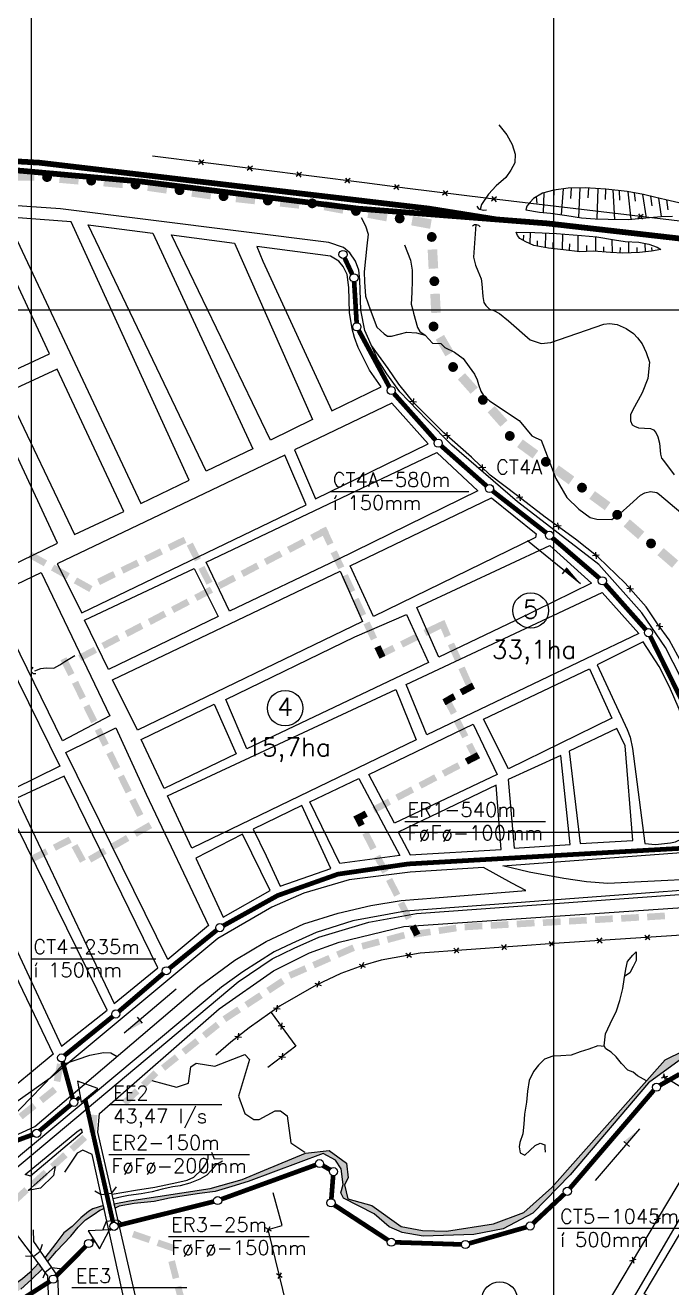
# Model space of a CAD drawing. Extents: x 538220 to 547168, y 7509776 to 7514528.
# Drawn here: x 544994 to 545613, y 7512564 to 7513773 of the extents above; entities that cross this region are included whole.
import ezdxf
from ezdxf.enums import TextEntityAlignment as Align

# ---------------------------------------------------------------- set-up
doc = ezdxf.new("R2010")
doc.units = 0
doc.header["$LTSCALE"] = 50
doc.header["$MEASUREMENT"] = 0
doc.linetypes.add('HIDDEN', pattern=[0.375, 0.25, -0.125])
doc.linetypes.add('HIDDENX2', pattern=[0.75, 0.5, -0.25])
for name, color, linetype in [('ESTACAO', 5, 'CONTINUOUS'), ('HATCH', 4, 'CONTINUOUS'), ('L-FERREA', 6, 'CONTINUOUS'), ('LIMITE', 7, 'CONTINUOUS'), ('LIMITE-BACIA', 3, 'CONTINUOUS'), ('LIMITE-PROJETO', 1, 'CONTINUOUS'), ('MALHA', 9, 'CONTINUOUS'), ('RIO', 4, 'CONTINUOUS'), ('RODOVIA', 1, 'CONTINUOUS'), ('RUA', 7, 'CONTINUOUS'), ('TERRENO', 7, 'CONTINUOUS'), ('TEXTO', 5, 'CONTINUOUS'), ('TEXTO2', 5, 'CONTINUOUS')]:
    doc.layers.add(name, color=color, linetype=linetype)
doc.styles.get("Standard").update_dxf_attribs({"font": 'ROMANSBR.SHX'})

# ---------------------------------------------------------------- blocks, each defined once
blk = doc.blocks.new('R2')
at = {"layer": 'LIMITE-PROJETO', "const_width": 4.67}
blk.add_lwpolyline([(-18.8, 0.2, 1), (-23.5, 0.2, 1)], format="xyb", close=True, dxfattribs=at)
at = {"layer": 'LIMITE-PROJETO'}
blk.add_solid([(9.2, 4.6), (9.2, -4.6), (-9.1, 4.7), (-9.2, -4.4)], dxfattribs=at)
blk = doc.blocks.new('G2')
at = {"layer": 'LIMITE-BACIA'}
blk.add_solid([(-8.5, -3.3), (-8.5, 3.1), (8.5, -3.2), (8.5, 3.2)], dxfattribs=at)
blk = doc.blocks.new('X')
at = {"layer": 'LIMITE'}
for p, q in [((-0.0178, -0.0178), (0.0178, 0.0178)), ((0.0178, -0.0178), (-0.0178, 0.0178))]:
    blk.add_line(p, q, dxfattribs=at)

msp = doc.modelspace()

# ---------------------------------------------------------------- hatches: boundary and pattern name
at = {"layer": 'HATCH'}
h = msp.add_hatch(color=256, dxfattribs=at)
h.paths.add_polyline_path([(545039.3, 7512622.6), (545031.2, 7512616.3), (545023.5, 7512606.2), (545013.1, 7512592.3), (545015.7, 7512588.7), (545024.3, 7512598.9), (545038, 7512613.3), (545044.9, 7512621.7), (545052.1, 7512628.9), (545060.3, 7512634.3), (545065.8, 7512638.1), (545069.8, 7512639.6), (545069.1, 7512642.7), (545059, 7512639.4), (545054.8, 7512636.9), (545047.5, 7512630.6)])
h.paths.add_polyline_path([(545223.3, 7512676.5), (545201.9, 7512667.3), (545171.3, 7512658.7), (545094.2, 7512647), (545079.5, 7512644.1), (545080.5, 7512639.9), (545084.2, 7512641.8), (545098.6, 7512644.5), (545117.8, 7512646.4), (545132.3, 7512649.6), (545142.4, 7512651.2), (545161.2, 7512654.2), (545176.2, 7512656), (545192.1, 7512660.8), (545207.7, 7512665.7), (545279.3, 7512692.2), (545291.1, 7512686.1), (545296.6, 7512677.8), (545298.7, 7512662.6), (545296.4, 7512654.7), (545298.9, 7512649.6), (545328.3, 7512634.5), (545342.7, 7512622.2), (545355, 7512616.6), (545375.2, 7512613.1), (545423.7, 7512614.7), (545451.8, 7512620.3), (545480, 7512635.3), (545515.8, 7512672), (545590.7, 7512760.1), (545620.1, 7512781.4), (545636.6, 7512775.9), (545673.3, 7512750.1), (545683.2, 7512736.2), (545698.1, 7512728.7), (545745.2, 7512716.8), (545777.5, 7512707.2), (545793.2, 7512702.9), (545810.6, 7512700.3), (545824.6, 7512700.3), (545843.8, 7512702.9), (545861.2, 7512706.4), (545873.4, 7512706.4), (545887.4, 7512703.8), (545896.1, 7512700.3), (545907.4, 7512697.7), (545917, 7512698.5), (545924.9, 7512704.6), (545933.6, 7512711.6), (545940.6, 7512715.1), (545947.6, 7512716), (545955.4, 7512713.3), (545964.1, 7512706.4), (545972, 7512700.3), (545984.2, 7512690.7), (545992, 7512684.6), (545992.9, 7512684.6), (545999, 7512686.3), (546002.3, 7512694.9), (546007.6, 7512700.7), (546014.7, 7512703.8), (546026, 7512702), (546033, 7512693.3), (546038.2, 7512677.6), (546037.4, 7512648), (546033.9, 7512614.9), (546034.8, 7512590.5), (546035.6, 7512570.4), (546041.7, 7512550.4), (546050.5, 7512535.6), (546066.2, 7512519.9), (546085.6, 7512500), (546095.8, 7512500), (546067, 7512529.5), (546056, 7512541.4), (546047.5, 7512556), (546043.2, 7512580.5), (546042.2, 7512599.3), (546042.9, 7512626.7), (546044.7, 7512651.6), (546045.7, 7512675.6), (546042.7, 7512690.2), (546036.3, 7512703.6), (546026.9, 7512711.6), (546015.6, 7512713.3), (546007.2, 7512712.4), (546000.8, 7512707.5), (545997.3, 7512699.6), (545992.7, 7512696.2), (545985.6, 7512698.9), (545980.9, 7512703), (545972.8, 7512709.9), (545965, 7512716), (545956.3, 7512722.9), (545948.4, 7512725.5), (545941.5, 7512724.7), (545934.5, 7512721.2), (545925.8, 7512714.2), (545917.9, 7512708.1), (545908.3, 7512707.2), (545897, 7512709.9), (545888.3, 7512713.3), (545874.3, 7512716), (545862.1, 7512716), (545844.6, 7512712.5), (545825.5, 7512709.9), (545811.5, 7512709.9), (545794.1, 7512712.5), (545778.4, 7512716.8), (545746.1, 7512726.4), (545706.9, 7512740.4), (545697.7, 7512743.6), (545684.5, 7512752.9), (545661.2, 7512763.8), (545637.6, 7512789.1), (545624.2, 7512790.7), (545606.7, 7512782.1), (545498.2, 7512659.9), (545471.6, 7512636), (545442.6, 7512625), (545397.5, 7512617.9), (545374.6, 7512618.5), (545354.2, 7512622.4), (545326.1, 7512642.6), (545303.1, 7512648.9), (545299.9, 7512662.3), (545303.3, 7512669), (545301.8, 7512683), (545285.2, 7512695.1), (545262.4, 7512692.8)])
for points in [[(544691.5, 7512361.9), (544704.7, 7512374.4), (544727, 7512396), (544733.4, 7512400.8), (544740.6, 7512404.1), (544750, 7512406.6), (544758.1, 7512407.4), (544767, 7512406.1), (544771.7, 7512404.3), (544776.3, 7512401.3), (544781.4, 7512397.9), (544784.7, 7512393.2), (544790.6, 7512388), (544797.4, 7512383.7), (544805, 7512381.6), (544811.8, 7512381.1), (544820.8, 7512381), (544829.3, 7512382.2), (544834.4, 7512383.9), (544838.7, 7512388.5), (544843, 7512395.7), (544846, 7512402.5), (544849, 7512408), (544851.2, 7512412.6), (544852.1, 7512417.7), (544854.6, 7512421.9), (544858.1, 7512426.1), (544863.6, 7512429.1), (544870.9, 7512430.3), (544877.7, 7512430.2), (544885.3, 7512429.3), (544895.9, 7512428.8), (544904.4, 7512426.6), (544912, 7512425.3), (544919.7, 7512423.5), (544927.3, 7512421.8), (544930.7, 7512419.6), (544932.8, 7512416.2), (544934.9, 7512410.3), (544936.1, 7512404.7), (544938.6, 7512401.7), (544942.9, 7512400.4), (544948.8, 7512400.4), (544954.3, 7512400.8), (544958.2, 7512402.9), (544962.9, 7512406.2), (544967.2, 7512410.9), (544970.6, 7512415.1), (544975.7, 7512416.7), (544981.2, 7512419.2), (544986.8, 7512423), (544990.7, 7512427.2), (544992, 7512431.9), (544991.2, 7512440.8), (544989.6, 7512449.3), (544987.5, 7512454.9), (544988.5, 7512461.5), (544991.1, 7512478.9), (544968.7, 7512507.6), (544961.6, 7512522.5), (544962.2, 7512540.7), (544962.9, 7512544.3), (544966.5, 7512548.1), (544982.6, 7512557.3), (544990.2, 7512562.4), (545000, 7512571.1), (545000, 7512579.9), (544998.6, 7512578.3), (544991.6, 7512572.5), (544985.9, 7512568.3), (544978.1, 7512564.4), (544972.2, 7512561.2), (544966.6, 7512557.2), (544963.2, 7512554.1), (544959.8, 7512549.4), (544957.4, 7512544.5), (544955.8, 7512539.9), (544956.8, 7512516.6), (544960.6, 7512504.7), (544967.8, 7512493.8), (544979.3, 7512487.9), (544982.6, 7512478), (544981.4, 7512460.6), (544981.1, 7512458.7), (544981.9, 7512451.5), (544984.4, 7512447.2), (544986.1, 7512439.6), (544986, 7512433.6), (544985.1, 7512429.8), (544981.3, 7512427.3), (544974.9, 7512425.2), (544969.4, 7512421.5), (544963.8, 7512416.8), (544954.8, 7512411.4), (544949.7, 7512408), (544944.2, 7512407.6), (544940.8, 7512409.4), (544940, 7512411.1), (544940, 7512415.3), (544940, 7512418.7), (544938.8, 7512422.1), (544934.5, 7512424.3), (544929.9, 7512424.7), (544920.5, 7512426.1), (544913.3, 7512429.5), (544903.6, 7512431.3), (544893.4, 7512433.5), (544883.2, 7512435.3), (544873.9, 7512436.2), (544865.8, 7512435.9), (544858.1, 7512433.4), (544851.3, 7512427.9), (544846.6, 7512421.6), (544844, 7512413.9), (544842.6, 7512407.2), (544838.8, 7512401.2), (544830.6, 7512393.7), (544823.8, 7512387.8), (544818.3, 7512386.1), (544812.7, 7512387), (544806.4, 7512388.3), (544800, 7512389.7), (544794.9, 7512392.2), (544789.9, 7512396.1), (544784.4, 7512400.4), (544779.3, 7512404.3), (544773, 7512407.7), (544767, 7512410.3), (544759, 7512411.6), (544751.7, 7512411.7), (544742.8, 7512410.9), (544735.6, 7512409.7), (544725.2, 7512404.8), (544722.9, 7512402.7), (544715.3, 7512395.2), (544706.5, 7512389), (544697, 7512379.6), (544684.2, 7512366.1), (544670.2, 7512350.6), (544657.7, 7512338.6), (544654.6, 7512336.1), (544650.6, 7512333.5), (544647, 7512331.6), (544642.3, 7512329.9), (544636.2, 7512326.8), (544630.6, 7512323), (544626, 7512319.6), (544622, 7512316), (544620.3, 7512313.1), (544620.3, 7512309.4), (544620.5, 7512306), (544622.9, 7512302.6), (544625.8, 7512298.9), (544629, 7512296.7), (544633.6, 7512294.3), (544637.9, 7512292.5), (544641.8, 7512290.1), (544646.1, 7512287.4), (544651.2, 7512283.7), (544659, 7512279), (544665.5, 7512274.8), (544668.6, 7512270.9), (544671.8, 7512265.8), (544674.4, 7512262.1), (544675.6, 7512257), (544675.6, 7512252.9), (544674.6, 7512249.1), (544678.9, 7512244.1), (544679.9, 7512245.5), (544680.9, 7512248.7), (544681.9, 7512254.5), (544681.7, 7512259.1), (544680.5, 7512264.2), (544678.1, 7512268.9), (544674.7, 7512273), (544670.6, 7512277.7), (544665.3, 7512282.1), (544657.1, 7512286.5), (544649.3, 7512291.2), (544643.3, 7512295.2), (544638.4, 7512297.4), (544632.4, 7512299.6), (544627.8, 7512302.1), (544626.3, 7512303.8), (544625.4, 7512307.7), (544626.6, 7512313.3), (544629.4, 7512316.7), (544634.7, 7512321), (544639.9, 7512324.1), (544647.4, 7512327.9), (544657.9, 7512333.2), (544664.5, 7512336.8), (544671.9, 7512341.6), (544679.2, 7512349.6)], [(545010.9, 7512582), (545006.9, 7512587.4), (545000, 7512579.9), (545000, 7512571.1), (545000.5, 7512571.6)]]:
    msp.add_hatch(color=256, dxfattribs=at).paths.add_polyline_path(points)

# ---------------------------------------------------------------- linework, layer by layer
at = {"layer": 'ESTACAO'}
for p, q in [((545475, 7513279.3), (545525.7, 7513238.1)), ((545508.5, 7513247.5), (545513, 7513253.1)), ((545138.9, 7512849.7), (545089, 7512807.7)), ((545101.5, 7512822.8), (545106.2, 7512817.3)), ((545540, 7512666.5), (545582.5, 7512716.1)), ((545572.6, 7512699.1), (545567.1, 7512703.8))]:
    msp.add_line(p, q, dxfattribs=at)
for points, const_width in [([(545307.2, 7513534.3), (545300, 7513549.7)], 4.5), ([(545311.5, 7513487.8), (545309.1, 7513526.9)], 4.5), ([(545342.8, 7513426.3), (545313.5, 7513480.5)], 4.5), ([(545386.9, 7513375.4), (545347.2, 7513420)], 4.5), ([(545435.7, 7513331.6), (545392.4, 7513369.9)], 4.5), ([(545493, 7513286.6), (545441.7, 7513326.6)], 4.5), ([(545543.6, 7513243.3), (545499, 7513281.6)], 4.5), ([(545588.2, 7513193.9), (545549.2, 7513237.8)], 4.5), ([(545627.6, 7513116), (545592.5, 7513187.5)], 4.5), ([(545132.4, 7512869.7), (545177.6, 7512906.2)], 4.5), ([(545084, 7512828.4), (545126.4, 7512864.7)], 4.5), ([(545032.1, 7512786.3), (545078, 7512823.5)], 4.5), ([(545030.2, 7512780.1), (545039.7, 7512745.2)], 4.5), ([(545620.5, 7512768.3), (545601.8, 7512757.7)], 4.5), ([(545043.8, 7512743.9), (545046.5, 7512746.1)], 3.75), ([(545595.8, 7512752.8), (545515.6, 7512659.1)], 4.5), ([(545008.3, 7512714.2), (545037.8, 7512739)], 4.5), ([(544978.1, 7512701.8), (545001.6, 7512710.4)], 4.5), ([(545272.3, 7512681.4), (545182.1, 7512648.6)], 4.5), ([(545285.9, 7512676.9), (545279.3, 7512680.7)], 4.5), ([(545287.3, 7512648.9), (545289, 7512671.1)], 4.5), ([(545510.2, 7512653.5), (545480.4, 7512625.6)], 4.5), ([(545174.7, 7512646.3), (545083.1, 7512623.5)], 4.5), ([(545341.4, 7512609.5), (545290.3, 7512642.9)], 4.5), ([(545076.4, 7512620.1), (545075, 7512619.2)], 2.5), ([(545473.9, 7512621.8), (545419.3, 7512606.3)], 4.5), ([(545052.2, 7512603.5), (545023.7, 7512574.9)], 4.5), ([(545060.1, 7512609.5), (545058.3, 7512608.3)], 4.2), ([(545411.7, 7512605.3), (545348.5, 7512607.3)], 4.5), ([(545017.9, 7512569.9), (544974.5, 7512542)], 4.5)]:
    msp.add_lwpolyline(points, dxfattribs=dict(at, const_width=const_width))
at = {"layer": 'ESTACAO', "linetype": 'HIDDEN', "const_width": 4.5}
msp.add_lwpolyline([(545184, 7512910.5), (545236, 7512939.4), (545293.5, 7512959.8), (545360.8, 7512969.6), (545626.2, 7512984.8, 0.322653)], format="xyb", dxfattribs=at)
at = {"layer": 'ESTACAO'}
for points in [[(545063.8, 7512754.5), (545044.5, 7512761.7), (545047.9, 7512741.4)], [(545075.1, 7512619.2), (545054.5, 7512618.4), (545065.5, 7512601)]]:
    msp.add_lwpolyline(points, close=True, dxfattribs=at)
at = {"layer": 'ESTACAO', "linetype": 'HIDDEN', "const_width": 4.35}
msp.add_lwpolyline([(545078.4, 7512626.4), (545051.7, 7512744.3)], dxfattribs=at)
at = {"layer": 'ESTACAO'}
for centre in [(545298.4, 7513553.2), (545308.9, 7513530.8), (545311.7, 7513483.9), (545344.6, 7513422.9), (545389.5, 7513372.5), (545438.6, 7513329), (545496.1, 7513284.2), (545546.6, 7513240.7), (545590.8, 7513191), (545180.6, 7512908.6), (545129.4, 7512867.3), (545081, 7512825.9), (545029.1, 7512783.9), (545598.4, 7512755.8), (545040.8, 7512741.4), (545005.3, 7512711.7), (545276, 7512682.7), (545289.3, 7512675), (545178.5, 7512647.3), (545513.1, 7512656.1), (545287, 7512645.1), (545079.3, 7512622.6), (545477.6, 7512622.9), (545055, 7512606.2), (545344.7, 7512607.4), (545415.6, 7512605.2), (545021.1, 7512572)]:
    msp.add_circle(centre, 3.89, dxfattribs=at)
for points in [[(545513, 7513253.1), (545510.7, 7513250.3), (545525.7, 7513238.1)], [(545106.2, 7512817.3), (545103.8, 7512820.1), (545089, 7512807.7)], [(545567.1, 7512703.8), (545569.8, 7512701.5), (545582.5, 7512716.1)]]:
    msp.add_solid(points, dxfattribs=at)
at = {"layer": 'L-FERREA', "linetype": 'CONTINUOUS'}
for points in [[(544344.4, 7513497), (544371.7, 7513513.7), (544474.4, 7513566.1), (544517.6, 7513582.7), (544663.7, 7513623.6), (544728.4, 7513635), (544810.3, 7513641.1), (544928.5, 7513641.1), (545106.6, 7513625.3), (545313.3, 7513599.3), (545493.5, 7513585.3), (545661.2, 7513566.2), (545750, 7513560.6), (545861.1, 7513562.7), (546002.6, 7513574.1), (546359.1, 7513624.8), (546611.4, 7513665.2), (547060, 7513730.7)], [(544589, 7513598), (544664.7, 7513619.2), (544728.9, 7513630.5), (544810.5, 7513636.6), (544928.3, 7513636.6), (545106.2, 7513620.8), (545312.9, 7513594.8), (545493, 7513580.9), (545660.8, 7513561.7), (545749.9, 7513556.1), (545861.3, 7513558.2), (546003.1, 7513569.7), (546359.8, 7513620.3), (546612, 7513660.7), (547060.6, 7513726.2)], [(544339.8, 7513504.6), (544359.2, 7513517.3), (544451.5, 7513566.6), (544509.2, 7513590), (544631.8, 7513625.1), (544706.9, 7513640.4), (544773.5, 7513647.4), (544837.3, 7513649.9), (544929, 7513647.9), (545008.1, 7513643.4), (545381.3, 7513599.3), (545447, 7513588.9)], [(544342.2, 7513500.9), (544361.5, 7513513.4), (544453.4, 7513562.5), (544510.6, 7513585.7), (544632.8, 7513620.8), (544707.6, 7513636), (544773.8, 7513642.9), (544837.3, 7513645.4), (544928.8, 7513643.4), (545007.7, 7513638.9), (545380.7, 7513594.8), (545390.1, 7513593.4)]]:
    msp.add_lwpolyline(points, dxfattribs=at)
at = {"layer": 'L-FERREA', "linetype": 'HIDDENX2', "const_width": 4.5}
for points in [[(544593, 7513601.5), (544664.2, 7513621.4), (544728.6, 7513632.7), (544810.4, 7513638.9), (544928.4, 7513638.9), (545106.4, 7513623), (545313.1, 7513597.1), (545493.2, 7513583.1), (545661, 7513564), (545750, 7513558.3), (545861.2, 7513560.5), (546002.9, 7513571.9), (546359.5, 7513622.5), (546611.7, 7513663), (547060.3, 7513728.5)], [(544370.8, 7513520.9), (544452.4, 7513564.5), (544509.9, 7513587.9), (544632.3, 7513622.9), (544707.3, 7513638.2), (544773.7, 7513645.2), (544837.3, 7513647.6), (544928.9, 7513645.6), (545007.9, 7513641.1), (545381, 7513597.1), (545446.7, 7513586.7)]]:
    msp.add_lwpolyline(points, dxfattribs=at)
at = {"layer": 'LIMITE'}
for points in [[(547057.3, 7513742.5), (546870.4, 7513714.1), (546750, 7513695.7), (546389.5, 7513642.5), (546007.8, 7513588.4), (545944.6, 7513579.6), (545910.2, 7513576.1), (545866.9, 7513573.5), (545813.8, 7513570.9), (545770.5, 7513572), (545726.5, 7513573.8), (545680.2, 7513577.9), (545435.2, 7513607.1), (545360, 7513616.3), (545319, 7513621.8), (545116, 7513647.3)], [(545662, 7512980.9), (545660.9, 7513023.5), (545658.9, 7513051.8), (545657.5, 7513072.8), (545649.5, 7513096.7), (545638.5, 7513127.4), (545623.1, 7513161.1), (545610.6, 7513184.3), (545599.5, 7513199.4), (545588.4, 7513215.9), (545568.5, 7513238.4), (545542.5, 7513263.3), (545521, 7513280.6), (545492, 7513301.7), (545465.3, 7513322.1), (545439.3, 7513341.7), (545421.5, 7513359), (545394.8, 7513382.4), (545366.6, 7513410.9), (545351.8, 7513429), (545341.5, 7513444), (545325.6, 7513465.9)], [(545716.9, 7512908.4), (545646.8, 7512903.1), (545505.2, 7512893.7), (545372.2, 7512884.2), (545334.8, 7512877.4), (545317.4, 7512872.5), (545296.3, 7512864.8), (545272.9, 7512853.5), (545238.4, 7512833.7), (545208.7, 7512812.6), (545191, 7512798.9), (545176.7, 7512786.4)], [(545229.7, 7512827.5), (545253.4, 7512795), (545226.4, 7512774.8)]]:
    msp.add_lwpolyline(points, dxfattribs=at)
at = {"layer": 'LIMITE', "linetype": 'CONTINUOUS'}
for points in [[(545604.5, 7512766.7), (545660.5, 7512732.7), (545376.4, 7512255), (545334.4, 7512202.4), (545300.2, 7512170.4), (545228.4, 7512118.1), (545226.1, 7512128.7), (545199.3, 7512274.7), (545207.1, 7512279.2), (545178.4, 7512430.9)], [(545258.9, 7512463.6), (545236.4, 7512542.6), (545243.4, 7512544.9), (545244.4, 7512547.8), (545226.7, 7512619.5), (545240.1, 7512623.5), (545231.7, 7512654.7)]]:
    msp.add_lwpolyline(points, dxfattribs=at)
at = {"layer": 'LIMITE-BACIA'}
for points in [[(545389.6, 7513200.6), (545395.5, 7513203.2), (545395.7, 7513186.3), (545401.6, 7513188.9)], [(545328.5, 7513176.3), (545334.3, 7513179), (545333.3, 7513166.1), (545339.1, 7513168.8)], [(545421.8, 7513143.2), (545424.8, 7513137.5), (545409.9, 7513136.8), (545412.9, 7513131.1)], [(545403.6, 7513133), (545406.6, 7513127.3), (545393.6, 7513127.2), (545396.6, 7513121.5)], [(545426.6, 7513076.6), (545429.6, 7513070.9), (545415, 7513070.5), (545418, 7513064.8)], [(545319.2, 7513020.6), (545322.2, 7513014.9), (545308.3, 7513014.9), (545311.4, 7513009.2)], [(545308.3, 7513015), (545314.1, 7513017.9), (545313.5, 7513005), (545319.2, 7513007.9)], [(545362.2, 7512908.7), (545367.9, 7512911.7), (545366.7, 7512900.1), (545372.5, 7512903.1)]]:
    msp.add_solid(points, dxfattribs=at)
at = {"layer": 'MALHA'}
for p, q in [((545000, 7514500), (545000, 7511000)), ((545500, 7514500), (545500, 7511000)), ((543000, 7513500), (547000, 7513500)), ((543000, 7513000), (547000, 7513000))]:
    msp.add_line(p, q, dxfattribs=at)
at = {"layer": 'RIO', "linetype": 'CONTINUOUS'}
for points in [[(545447.4, 7513677.3), (545455.2, 7513667.6), (545460.2, 7513658.6), (545463.1, 7513649.1), (545463, 7513640.8), (545459, 7513633.8), (545454.2, 7513626.8), (545445.1, 7513618.8), (545437.7, 7513610.8), (545431, 7513601), (545429.7, 7513596.3)], [(545315.9, 7513588.5), (545319.9, 7513580.5), (545322.5, 7513572.7), (545321.4, 7513561.4), (545318.6, 7513536.6), (545318.9, 7513527), (545320.1, 7513513.2), (545324.3, 7513500.5), (545330.9, 7513483.6), (545337.7, 7513477.3), (545341, 7513475), (545345, 7513474.8), (545359.6, 7513478.8), (545368.7, 7513478.2), (545377.1, 7513475.9)], [(545425.7, 7513581.9), (545423.2, 7513550.7), (545425.1, 7513543), (545427.4, 7513537.6), (545430.7, 7513529.9), (545431.3, 7513525.1), (545432.3, 7513512.8), (545433.3, 7513507.2), (545435.2, 7513504.4), (545438.5, 7513500.7), (545442.9, 7513499.4), (545448.2, 7513496.6), (545456.8, 7513489.5), (545477.7, 7513471.5), (545488.1, 7513467.9), (545497.4, 7513469), (545547.9, 7513486.5), (545553.6, 7513487.1), (545560.8, 7513486.1), (545569.3, 7513482.3), (545576.3, 7513477.6), (545580.3, 7513473.2), (545584.8, 7513467.5), (545588.6, 7513459.4), (545591.7, 7513450.1), (545590, 7513434.4), (545584.6, 7513420.6), (545575.4, 7513403.9), (545573.4, 7513399.6), (545573.6, 7513393.8), (545575.3, 7513389.9), (545577.4, 7513388.7), (545581.3, 7513387.2), (545592.6, 7513386.4), (545595.7, 7513385.4), (545597.7, 7513382.6), (545599.6, 7513378.6), (545601.3, 7513372.6), (545602.2, 7513361.9), (545603.2, 7513358.2), (545605, 7513355.9), (545615.4, 7513342.3)], [(545357.3, 7513562.4), (545363, 7513547.8), (545363.8, 7513543.9), (545364.5, 7513538), (545364.7, 7513528.2), (545364.3, 7513516.6), (545363.7, 7513505.5), (545365.2, 7513499.8), (545365.9, 7513496.8), (545369.8, 7513483.3), (545372, 7513479.3), (545377.1, 7513475.9), (545384.2, 7513468.2), (545392, 7513467.9), (545396, 7513464.1), (545405.1, 7513459.5), (545413.4, 7513453.5), (545419.2, 7513445.7), (545424.4, 7513438.5), (545426.8, 7513433), (545428.1, 7513428.7), (545430.2, 7513422.3), (545432.9, 7513418), (545438.5, 7513413.1), (545467.1, 7513394.2), (545479.2, 7513379.4), (545483.1, 7513377.6), (545488.1, 7513375.5), (545502.1, 7513338.8), (545512.7, 7513320.5), (545524.1, 7513309.3), (545535.1, 7513301.2), (545541.4, 7513299.8), (545555.8, 7513299.5), (545558.9, 7513302), (545563.6, 7513305), (545573, 7513313.3), (545583.1, 7513322.6), (545587.2, 7513324.9), (545592.6, 7513326.2), (545598.6, 7513325.1), (545601.2, 7513323.3), (545621.7, 7513306)], [(544718.3, 7512850.9), (544747, 7512857.2), (544779.3, 7512847.9), (544855, 7512815.9), (544886.9, 7512794.3), (544910.9, 7512782.6), (544947.8, 7512731.1), (544958.8, 7512721.8), (544967.4, 7512720.9), (544979.5, 7512724.8), (545030.9, 7512777.8), (545056.3, 7512786.4), (545069.2, 7512789.2), (545076.4, 7512788.6), (545082.2, 7512785.3)], [(545620.1, 7512781.4), (545590.7, 7512760.1), (545515.8, 7512672), (545480, 7512635.3), (545451.8, 7512620.3), (545423.7, 7512614.7), (545375.2, 7512613.1), (545355, 7512616.6), (545342.7, 7512622.2), (545328.3, 7512634.5), (545298.9, 7512649.6), (545296.4, 7512654.7), (545298.7, 7512662.6), (545296.6, 7512677.8), (545291.1, 7512686.1), (545279.3, 7512692.2), (545207.7, 7512665.7), (545192.1, 7512660.8), (545176.2, 7512656), (545161.2, 7512654.2), (545142.4, 7512651.2), (545132.3, 7512649.6), (545117.8, 7512646.4), (545098.6, 7512644.5), (545084.2, 7512641.8), (545080.5, 7512639.9), (545079.5, 7512644.1), (545094.2, 7512647), (545171.3, 7512658.7), (545201.9, 7512667.3), (545223.3, 7512676.5), (545262.4, 7512692.8), (545285.2, 7512695.1), (545301.8, 7512683), (545303.3, 7512669), (545299.9, 7512662.3), (545303.1, 7512648.9), (545326.1, 7512642.6), (545354.2, 7512622.4), (545374.6, 7512618.5), (545397.5, 7512617.9), (545442.6, 7512625), (545471.6, 7512636), (545498.2, 7512659.9), (545606.7, 7512782.1), (545624.2, 7512790.7)], [(545115.6, 7512762.1), (545139, 7512756), (545150.7, 7512759.8), (545152.7, 7512775.4), (545157.9, 7512778.8), (545175.7, 7512776.1), (545204.4, 7512787), (545208.9, 7512782.5), (545198.4, 7512747.4), (545204.4, 7512730.5), (545213, 7512724.9), (545218.1, 7512724.9), (545233.4, 7512733.2), (545238.5, 7512733.2), (545245, 7512728.5), (545248.5, 7512702.5), (545261.9, 7512693.6)], [(544990.2, 7512562.4), (545000.5, 7512571.6), (545010.9, 7512582), (545006.9, 7512587.4), (544998.6, 7512578.3), (544991.6, 7512572.5), (544985.9, 7512568.3), (544978.1, 7512564.4), (544972.2, 7512561.2)]]:
    msp.add_lwpolyline(points, dxfattribs=at)
at = {"layer": 'RIO'}
for points in [[(545426.6, 7513599.4), (545427.8, 7513597.6), (545429.1, 7513596.5), (545432.9, 7513595.6), (545435.6, 7513596)], [(545422.3, 7513580.5), (545424.3, 7513581.7), (545425.9, 7513581.9), (545428, 7513581.3), (545429.6, 7513579.7)], [(545003.5, 7513154.4), (545009.4, 7513156.8), (545014.3, 7513157.3), (545021.7, 7513157.2), (545027.6, 7513160.1), (545032.1, 7513163.5), (545041.9, 7513169.3)], [(545001.5, 7513157.9), (545000, 7513155.9), (545000, 7513154), (545002, 7513152), (545004.4, 7513152)], [(545588.9, 7512762), (545580.3, 7512766.8), (545576, 7512770.1), (545571.1, 7512772.3), (545565.1, 7512778.4), (545559.7, 7512784.9), (545554.9, 7512789.3), (545550, 7512792.6), (545548.4, 7512795.4), (545549.6, 7512806.8), (545554, 7512816.6), (545560.1, 7512829), (545563.4, 7512838.8), (545566.2, 7512850.2), (545567.4, 7512858.9), (545569.1, 7512868.7), (545570.8, 7512876.3), (545575.7, 7512882.3), (545579, 7512885.5), (545579, 7512877.3), (545576.2, 7512871.4), (545572.9, 7512865.4), (545567.9, 7512861.7)], [(545548.8, 7512794.7), (545542.4, 7512795.4), (545533.6, 7512792.2), (545525.4, 7512789.6), (545516.7, 7512786.4), (545506.9, 7512785.9), (545499.3, 7512785.4), (545491.1, 7512782.8), (545485.6, 7512776.8), (545480.6, 7512770.9), (545476.7, 7512762.2), (545475, 7512751.9), (545473.9, 7512741.5), (545472.1, 7512730.1), (545471.5, 7512720.3), (545470.4, 7512711.1), (545467.6, 7512702.9), (545467, 7512698.6), (545468, 7512693.1), (545472.4, 7512690.9), (545477.3, 7512695.2), (545482.3, 7512700.1), (545487.2, 7512702.2), (545491.5, 7512700.6), (545491.5, 7512697.8), (545492, 7512693.5)]]:
    msp.add_lwpolyline(points, dxfattribs=at)
msp.add_lwpolyline([(545013.1, 7512592.3), (545015.7, 7512588.7), (545024.3, 7512598.9), (545038, 7512613.3), (545044.9, 7512621.7), (545052.1, 7512628.9), (545060.3, 7512634.3), (545065.8, 7512638.1), (545069.8, 7512639.6), (545069.1, 7512642.7), (545059, 7512639.4), (545054.8, 7512636.9), (545047.5, 7512630.6), (545039.3, 7512622.6), (545031.2, 7512616.3), (545023.5, 7512606.2)], close=True, dxfattribs=at)
at = {"layer": 'RODOVIA', "linetype": 'CONTINUOUS'}
for points in [[(546509.1, 7513375.6), (546500.6, 7513364.8), (545995.2, 7513021.5), (545954.3, 7512999.8), (545928.8, 7512989.8), (545908.6, 7512983.6), (545887, 7512977.8), (545867.6, 7512973.3), (545828.5, 7512969.4), (545679.2, 7512957.4), (545551.9, 7512950.8)], [(545859.9, 7512962.2), (545358.3, 7512924.3), (545307.9, 7512915.2), (545272.9, 7512903.8), (545249.4, 7512893.3), (545232.5, 7512885.3), (545202.5, 7512866.3), (545182.2, 7512851.5), (544979.9, 7512682.6), (544984.5, 7512677.5), (545198, 7512856.7), (545230.7, 7512878.6), (545251.6, 7512889.1), (545275.4, 7512899.5), (545323, 7512914), (545368.9, 7512922.1), (545832.2, 7512955.8)], [(545003.5, 7512718.1), (545161, 7512852.5), (545194.8, 7512877.6), (545224.9, 7512895.3), (545260.9, 7512912.2), (545293.7, 7512922.5), (545325, 7512929.7), (545354.2, 7512934.5), (545386.5, 7512937.3), (545473.5, 7512944.1)], [(545065.4, 7512730.6), (545179.9, 7512830.8), (545231.9, 7512867.4), (545266.4, 7512884.4), (545294.9, 7512894.7), (545356.5, 7512909.8), (545698.4, 7512932.9), (545716.9, 7512908.4), (545717.3, 7512898.7), (545708, 7512889.5), (545672.4, 7512886.7), (545673.1, 7512877.9), (545694.1, 7512878.3), (545697.2, 7512843.7), (545704.1, 7512844.5), (545701.5, 7512879.3), (545744.8, 7512881.4), (545749.2, 7512833)], [(544994.4, 7512672.2), (545043.7, 7512713.2), (545048, 7512716), (545048.8, 7512712.4)]]:
    msp.add_lwpolyline(points, dxfattribs=at)
at = {"layer": 'RUA', "linetype": 'CONTINUOUS'}
for points in [[(545629.2, 7513133.8), (545607.1, 7513176.8), (545584.5, 7513210.1), (545543.4, 7513256.2), (545465.3, 7513316.2), (545402.5, 7513370.5), (545378.5, 7513394.9), (545352.8, 7513421.7), (545340.3, 7513438.8), (545331.5, 7513453), (545327.8, 7513461), (545319.2, 7513480.2), (545315.6, 7513499.7), (545314.7, 7513529), (545313.7, 7513538.2), (545310.4, 7513546.8), (545304.9, 7513554.6), (545299, 7513559.8), (545284.8, 7513564.7), (545028.2, 7513596.9), (544903.6, 7513605.5), (544822.3, 7513607), (544820, 7513606.9)], [(545242.9, 7513360.9), (545024.8, 7513256.8), (545048.4, 7513210), (545263.1, 7513313.5)], [(545263.1, 7513313.5), (545242.9, 7513360.9)], [(544705.3, 7513104.2), (544587, 7513046.6), (544603.9, 7513001.9), (544619.6, 7512971.7), (544643.9, 7512935.9), (544697.6, 7512871.9), (544720.4, 7512848.8), (544923.3, 7512670.4), (544967.7, 7512701.8), (545003.5, 7512718.1)], [(545473.5, 7512944.1), (545460, 7512951.3), (545432.8, 7512966.2), (545362.6, 7512961.6), (545304.3, 7512954.4), (545260.9, 7512941.6), (545230.3, 7512928.3), (545178.7, 7512898.3), (545018.2, 7512764.6), (544979, 7512736.6), (544966.1, 7512731.3), (544954.5, 7512733.3), (544909.4, 7512798.8), (544790.1, 7512851.6), (544709.1, 7513022.6), (544698.9, 7513052.9), (544711.5, 7513097.9), (544705.3, 7513104.2)], [(545110, 7513036.4), (545169.6, 7512910.5), (545130.7, 7512878), (545033.1, 7513076.4), (545080.9, 7513100), (545110, 7513036.4)], [(545551.9, 7512950.8), (545531.3, 7512952.5), (545509.8, 7512955.7), (545476.6, 7512961.8), (545451.4, 7512967.9), (545626.4, 7512980.8)], [(545369.4, 7512460.2), (545127.5, 7512434.7), (545063.8, 7512712.7), (545065.4, 7512730.6)], [(545367.7, 7512450), (545130.2, 7512426), (545208.1, 7512096.9), (545241.9, 7512107.9), (545248.1, 7512101.5), (545299.1, 7512130.6), (545305.1, 7512136.4), (545307.5, 7512144.9), (545332, 7512168.9), (545366.7, 7512211.4), (545431.5, 7512305.9), (545681.4, 7512733.6)], [(545048.8, 7512712.4), (544999.3, 7512670.6), (544994.4, 7512672.2)], [(545703.8, 7512683.1), (545619.6, 7512539.4), (545586.6, 7512558.1), (545671.2, 7512700.1), (545674.6, 7512701.8), (545852.2, 7512599.6), (545694.3, 7512329.7), (545695.1, 7512326.1), (545744.3, 7512297.9), (545760, 7512322.8), (545765.9, 7512350.7)], [(545019.4, 7512583.3), (545025.2, 7512575), (545031.7, 7512424.2), (545115.3, 7512433.2), (545058.4, 7512691.4), (545049.5, 7512695.7), (545044, 7512692.7), (545032, 7512674.4)], [(545002.1, 7512593.6), (544981.3, 7512621.4), (544972.2, 7512627.6), (544960.5, 7512627.7), (544934.7, 7512605.9), (544946.6, 7512566.1)], [(545001.8, 7512619.3), (545002.2, 7512608), (545008.6, 7512598.8)], [(544963.9, 7512323.6), (544963.7, 7512245.6), (545027.3, 7512247.6), (545015.9, 7512575.3), (545013.5, 7512578.5)]]:
    msp.add_lwpolyline(points, dxfattribs=at)
for points in [[(544956.4, 7513589.2), (544896.1, 7513591.2), (544970.1, 7513436), (545017.7, 7513458.1)], [(544976.3, 7513588.2), (545104.9, 7513314.7), (545151.2, 7513337.2), (545038.2, 7513584.3), (544978.9, 7513588.9)], [(545167.5, 7513345.8), (545054.5, 7513581.4), (545116.3, 7513573.4), (545212.2, 7513367)], [(545228.9, 7513375.2), (545134.3, 7513572), (545194.7, 7513564), (545269.3, 7513395)], [(545287.9, 7513403.4), (545334.8, 7513426.3), (545323.8, 7513442.3), (545316.4, 7513457), (545312.9, 7513464.1), (545309.5, 7513473.8), (545307.1, 7513481.9), (545304.8, 7513497.7), (545304.1, 7513521.6), (545302.5, 7513533.9), (545298.5, 7513541.6), (545294.6, 7513546.9), (545286.6, 7513551.4), (545215.9, 7513560.7), (545221.6, 7513546.7)], [(544944.9, 7513449.2), (544896.4, 7513426.1), (544979.2, 7513254.3), (545025.1, 7513276.7)], [(545024.8, 7513443.4), (544976.7, 7513421), (545041.4, 7513284.9), (545088.7, 7513307.2)], [(545345.2, 7513410.7), (545251.9, 7513366), (545272.2, 7513319.3), (545379.8, 7513371.9)], [(545292.8, 7513260.8), (545189.8, 7513211.7), (545167.6, 7513258.6), (545388.1, 7513363.5), (545427.5, 7513326.8)], [(545482.5, 7513282.1), (545327.6, 7513206.4), (545305.4, 7513255), (545440.4, 7513320.2), (545483.4, 7513285.7)], [(545463.5, 7513202.7), (545390.3, 7513167.7), (545369.1, 7513215), (545496.3, 7513274.4), (545536.1, 7513238.3)], [(545075.3, 7513111.4), (545030.1, 7513087.6), (544962.2, 7513226.1), (545009.7, 7513248.8)], [(545179.1, 7513206.4), (545074, 7513155.9), (545051, 7513203.1), (545156.1, 7513252.4)], [(545317, 7513201.8), (545101.7, 7513097.6), (545077.9, 7513146), (545295.6, 7513249.8)], [(545027.6, 7513063.2), (544982.9, 7513041.2), (544907.8, 7513199.6), (544951, 7513219.7), (544987.6, 7513144.3)], [(545581.5, 7513190.3), (545378.6, 7513093.2), (545358.8, 7513141.5), (545546.4, 7513229.5)], [(545380.3, 7513162.6), (545206.5, 7513079.8), (545186.2, 7513127), (545309.9, 7513187.2), (545359.3, 7513208.4)], [(545585.7, 7513182.4), (545541.7, 7513160.3), (545570.5, 7513098.4), (545573.1, 7513091.1), (545575.4, 7513080), (545587.4, 7512989.1), (545597.6, 7512988.2), (545611.9, 7512989.8), (545616.6, 7512990.8), (545623.3, 7512993.9), (545626.9, 7512996.9), (545632.1, 7513003.1), (545634.3, 7513008.6), (545635.8, 7513011.3), (545638.5, 7513026.7), (545639.1, 7513039.6), (545637.7, 7513049.9), (545633.8, 7513071.9), (545628.2, 7513094.2), (545620.2, 7513117.8), (545611, 7513139.2), (545601, 7513158.6)], [(545555.6, 7513109.2), (545456.7, 7513060.7), (545432.8, 7513108.3), (545534.4, 7513156.5)], [(545368.3, 7513088.4), (545153.8, 7512984.6), (545130.6, 7513034.7), (545348.9, 7513136.5)], [(545196.3, 7513075), (545127.2, 7513041.7), (545105.3, 7513088.9), (545175.2, 7513122.6)], [(545445.9, 7513055.2), (545347.6, 7513008.7), (545323.3, 7513055.1), (545423.1, 7513103.5)], [(545560.4, 7513099.2), (545514.8, 7513077.7), (545525.4, 7512989.1), (545575.9, 7512992.2), (545568.6, 7513082.6)], [(545507, 7513073.4), (545456.4, 7513050.6), (545462.3, 7512984.8), (545515.8, 7512988.2)], [(545079.4, 7512836), (545121.1, 7512870.2), (545031.5, 7513053.8), (544986.3, 7513032.6)], [(545266.8, 7513029.1), (545313.7, 7513051.4), (545352.9, 7512977.8), (545295.5, 7512969.9)], [(545449.7, 7512983.4), (545444.9, 7513044.9), (545351.1, 7512999.9), (545362.7, 7512978.2)], [(545259.1, 7513025.4), (545212.4, 7513003), (545224.8, 7512977.5), (545238.3, 7512948.2), (545286.7, 7512965.2)], [(544940.5, 7512984.8), (545029.2, 7512795), (545072.6, 7512829.5), (544986, 7513006.2)], [(545202.4, 7512998.1), (545157.5, 7512975.2), (545183.7, 7512918.6), (545228.8, 7512944.2)], [(544966.1, 7512742), (544899.3, 7512849.9), (544973.4, 7512886.7), (545021.2, 7512787.6)], [(544997.1, 7512656.9), (545023.1, 7512679.8), (545022.2, 7512676.4), (545021.3, 7512671.3), (545008.9, 7512659.1)], [(545008.6, 7512598.8), (545019.4, 7512583.3), (545013.5, 7512578.5), (545002.1, 7512593.6)]]:
    msp.add_lwpolyline(points, close=True, dxfattribs=at)
at = {"layer": 'RUA'}
for points in [[(545077.4, 7512653.4), (545099.9, 7512657.2), (545118.3, 7512660.2), (545139.5, 7512664.7), (545149.2, 7512666.8), (545155.7, 7512669.8), (545163.3, 7512676.9), (545167.3, 7512682.5), (545169.3, 7512687.5), (545169.3, 7512691.8)], [(545172.7, 7512693.7), (545175.2, 7512687.1), (545183, 7512687.7)], [(545183.2, 7512684.9), (545176.1, 7512680.9), (545172.3, 7512676.2), (545168.2, 7512671.6), (545161.3, 7512667.9), (545152, 7512664), (545142.6, 7512661.5), (545135.7, 7512660.4), (545125.4, 7512658.3), (545115.8, 7512655.8), (545105.2, 7512653.7), (545093.3, 7512652), (545086.8, 7512650.8), (545078.4, 7512649.1)], [(545061, 7512656.6), (545066.9, 7512653.1), (545077.2, 7512654.3), (545081.6, 7512660.5)], [(545068.5, 7512618.9), (545072, 7512627.6), (545082.9, 7512628.7), (545089.4, 7512624)], [(545008.6, 7512598.8), (545010.9, 7512605.6)], [(545002.1, 7512593.6), (544994.6, 7512593.9)], [(545013.5, 7512578.5), (545011.3, 7512573)], [(545019.4, 7512583.3), (545027.7, 7512582.4)]]:
    msp.add_lwpolyline(points, dxfattribs=at)
at = {"layer": 'TERRENO'}
for points in [[(545626.7, 7513601.1), (545611.4, 7513604.6), (545597.9, 7513607.8), (545586, 7513610.6), (545570.4, 7513613.4), (545550.1, 7513615.6), (545530.1, 7513617.1), (545513.8, 7513616.6), (545500.2, 7513614.7), (545489.4, 7513611.7), (545480.8, 7513606.7), (545477.4, 7513603.3), (545474.3, 7513599.3), (545473.3, 7513595.9)], [(545484.2, 7513602.2), (545483.5, 7513608.3)], [(545490.3, 7513593.3), (545491, 7513612.1)], [(545500.2, 7513604.8), (545500.6, 7513614.7)], [(545507.4, 7513591.2), (545509.3, 7513615.9)], [(545516.5, 7513606.7), (545517, 7513616.7)], [(545524.2, 7513588.7), (545525.3, 7513617)], [(545533.1, 7513607.3), (545533.7, 7513616.9)], [(545541.5, 7513587.2), (545542.5, 7513616.2)], [(545549.7, 7513605.8), (545549.8, 7513615.6)], [(545558.5, 7513586.7), (545557, 7513614.9)], [(545563.3, 7513605), (545563.1, 7513614.2)], [(545574.1, 7513586.9), (545571.4, 7513613.2)], [(545578.2, 7513604.2), (545577.4, 7513612.2)], [(545588.9, 7513588.3), (545585.3, 7513610.7)], [(545594.4, 7513599.7), (545593.1, 7513608.9)], [(545603.3, 7513589.5), (545600.6, 7513607.1)], [(545473.3, 7513595.9), (545486.5, 7513593.7), (545497, 7513592.6), (545512.6, 7513590.5), (545526.8, 7513588.3), (545539.7, 7513587.2), (545552.3, 7513586.8), (545571.2, 7513586.6), (545588.2, 7513588.2), (545602.8, 7513589.4), (545613.7, 7513589.7)], [(545609.7, 7513595.8), (545608.2, 7513605.4)], [(545464.3, 7513574.6), (545481.9, 7513574.1), (545502.6, 7513573.3), (545526.7, 7513571.4), (545541.3, 7513569.9), (545558.2, 7513567.1), (545568.4, 7513565.6), (545581.6, 7513564.9), (545591.1, 7513563.1), (545599.2, 7513560.3), (545602.6, 7513557.9), (545593.7, 7513556.3), (545582.2, 7513555), (545566.2, 7513554.5), (545554.4, 7513554.9), (545538.1, 7513556.4), (545525.2, 7513555.8), (545509.6, 7513557.6), (545495, 7513559.1), (545481.2, 7513561.6), (545473.4, 7513565.4), (545467.6, 7513568.5), (545465.3, 7513571.2), (545464.3, 7513574.6)], [(545471.1, 7513571.5), (545471, 7513566.6)], [(545477.5, 7513574.2), (545477.2, 7513563.5)], [(545492.1, 7513573.7), (545492, 7513559.6)], [(545508.4, 7513572.8), (545508.3, 7513557.8)], [(545523.3, 7513571.7), (545523.2, 7513556)], [(545540.2, 7513570), (545540.1, 7513556.2)], [(545484.2, 7513566.3), (545484.4, 7513561)], [(545499.2, 7513564.5), (545499.1, 7513558.7)], [(545515.1, 7513563.3), (545515, 7513557)], [(545531.4, 7513561.9), (545531.3, 7513556.1)], [(545547.6, 7513560.4), (545547.7, 7513555.5)], [(545555.6, 7513567.5), (545555.9, 7513554.8)], [(545563.6, 7513559.9), (545563.5, 7513554.6)], [(545571.8, 7513565.4), (545571.7, 7513554.7)], [(545579.5, 7513559.8), (545579.5, 7513554.9)], [(545587.4, 7513563.8), (545587.5, 7513555.6)], [(545593.8, 7513559.7), (545593.9, 7513556.3)]]:
    msp.add_lwpolyline(points, dxfattribs=at)
at = {"layer": 'TEXTO'}
for p, q in [((545286, 7513326.3), (545419, 7513326.3)), ((545357.6, 7513010.3), (545492.3, 7513010.3)), ((544999.6, 7512878.9), (545119.2, 7512878.9)), ((545074.6, 7512739.3), (545182.6, 7512739.3)), ((545074.2, 7512691.5), (545209, 7512691.5)), ((545503.7, 7512620.8), (545634.3, 7512620.8)), ((545131.4, 7512612.9), (545266.1, 7512612.9)), ((545039, 7512564.2), (545148.9, 7512563.9))]:
    msp.add_line(p, q, dxfattribs=at)
at = {"layer": 'TEXTO2'}
for centre in [(545478, 7513212.2), (545243.1, 7513118.8), (545448.3, 7512552.6)]:
    msp.add_circle(centre, 17, dxfattribs=at)

# ---------------------------------------------------------------- block references
at = {"layer": 'LIMITE', "xscale": 127.2121291432586, "yscale": 127.2121291432586, "zscale": 127.2121291432586}
for p, rotation in [((545162.7, 7513641.4), 172.8447370204533), ((545209.4, 7513635.6), 172.8447370204533), ((545256.1, 7513629.7), 172.8447370204533), ((545302.8, 7513623.8), 172.8447370204533), ((545349.5, 7513617.7), 172.3017366832737), ((545396.2, 7513611.9), 173.0559789044622), ((545442.9, 7513606.2), 173.2052468220149), ((545583.1, 7513589.5), 173.2052468220149), ((545365.6, 7513412.2), 129.374491977034), ((545397.9, 7513379.7), 138.8368906916346), ((545431.8, 7513349), 135.7880852117546), ((545467.5, 7513320.4), 142.6985597326395), ((545504.1, 7513292.9), 143.8918010751236), ((545540.4, 7513264.9), 141.1506593677527), ((545573.2, 7513233), 131.5563246100817), ((545601.3, 7513197), 126.4383273840282), ((545452.5, 7512889.9), 184.0687884606498), ((545498.2, 7512893.2), 184.0687884606498), ((545543.9, 7512896.3), 183.7989070192618), ((545589.6, 7512899.3), 183.7989070192618), ((545361.3, 7512882.2), 190.3513514553944), ((545406.8, 7512886.7), 184.0687884606498), ((545316.7, 7512872.2), 199.8909465270402), ((545274.6, 7512854.3), 205.7669864533556), ((545235, 7512831.3), 215.4417592941172), ((545239.5, 7512814.3), 216.7482208925036), ((545198, 7512804.3), 217.786037662532), ((545240.1, 7512785.2), 216.7482208925036), ((545606.3, 7512765.6), 328.7694897050674), ((545599.3, 7512629.8), 239.2555120506486), ((545227.1, 7512619.6), 16.64215026911572), ((545575.9, 7512590.4), 239.2555120506486), ((545237.6, 7512575.4), 103.822378205895)]:
    msp.add_blockref('X', p, dxfattribs=dict(at, rotation=rotation))
at = {"layer": 'LIMITE-PROJETO'}
for name, p, rotation in [('R2', (544993.9, 7513628.4), 0.03294352148861518), ('R2', (545036.3, 7513625.4), 355.4874725959403), ('R2', (545078.6, 7513622), 355.4874725959403), ('R2', (545120.8, 7513617.2), 352.5439194314555), ('R2', (545163, 7513611.7), 352.5439194314555), ('R2', (545205.2, 7513606.7), 354.34887354117), ('R2', (545247.5, 7513602.5), 354.34887354117), ('R2', (545289.8, 7513598.3), 350.1574113926755), ('R2', (545331.6, 7513591), 350.1574113926755), ('R2', (545373.5, 7513583.8), 350.1574113926755), ('R2', (545384.4, 7513548.8), 273.3979202858901), ('R2', (545386.9, 7513506.4), 273.3979202858901), ('R2', (545395.7, 7513465.9), 300.6186627574107), ('R2', (545417.8, 7513429.6), 312.1774793104408), ('R2', (545446.3, 7513398.1), 312.1774793104408), ('R2', (545475.1, 7513366.9), 324.3525670159032), ('R2', (545509.6, 7513342.1), 324.3525670159032), ('R2', (545544.2, 7513317.4), 324.3525670159032), ('R2', (545576.8, 7513290.1), 319.6621219819572), ('G2', (545276, 7513285.8), 27.39372436852991), ('G2', (545282.8, 7513283.5), 294.7319985333096), ('G2', (545139.6, 7513276.2), 25.896099029094), ('G2', (545253.8, 7513274.3), 27.39372436852991), ('R2', (545609.2, 7513262.6), 319.6621219819572), ('G2', (545006.3, 7513261.6), 330.4650221201198), ('G2', (545117.1, 7513265.2), 25.896099029094), ('G2', (545155.7, 7513268.3), 296.580366440853), ('G2', (545231.6, 7513262.8), 27.39372436852991), ('G2', (545293.2, 7513260.8), 294.7319985333096), ('G2', (545028, 7513249.3), 330.4650221201198), ('G2', (545094.6, 7513254.3), 25.896099029094), ('G2', (545166.9, 7513245.9), 296.580366440853), ('G2', (545209.4, 7513251.3), 27.39372436852991), ('G2', (545049.8, 7513237), 330.4650221201198), ('G2', (545072.1, 7513243.4), 25.896099029094), ('G2', (545187.2, 7513239.8), 27.39372436852991), ('G2', (545303.7, 7513238.1), 294.7319985333096), ('G2', (545165, 7513228.3), 27.39372436852991), ('G2', (545142.8, 7513216.8), 27.39372436852991), ('G2', (545314.1, 7513215.4), 294.7319985333096), ('G2', (545120.6, 7513205.3), 27.39372436852991), ('G2', (545098.4, 7513193.8), 27.39372436852991), ('G2', (545324.6, 7513192.7), 294.7319985333096), ('G2', (545384.5, 7513194.6), 26.01724562999159), ('G2', (545076.2, 7513182.3), 27.39372436852991), ('G2', (545362.1, 7513183.6), 26.01724562999159), ('G2', (545054, 7513170.8), 27.39372436852991), ('G2', (545339.6, 7513172.7), 26.01724562999159), ('G2', (545405.3, 7513172.5), 293.7691522469178), ('G2', (545034.7, 7513158.4), 116.0669106931749), ('G2', (545415.4, 7513149.6), 293.7691522469178), ('G2', (545045.7, 7513135.9), 116.0669106931749), ('G2', (545056.6, 7513113.4), 116.0669106931749), ('G2', (545400.7, 7513121.4), 296.9401821671746), ('G2', (545067.6, 7513091), 116.0669106931749), ('G2', (545411.7, 7513098.9), 296.9401821671746), ('G2', (545078.6, 7513068.5), 116.0669106931749), ('G2', (545423, 7513076.6), 296.9401821671746), ('G2', (545401.9, 7513060), 207.537102230238), ('G2', (545089.6, 7513046.1), 116.0669106931749), ('G2', (545379.7, 7513048.5), 207.537102230238), ('G2', (545357.5, 7513036.9), 207.537102230238), ('G2', (545100.6, 7513023.6), 116.0669106931749), ('G2', (545335.4, 7513025.3), 207.537102230238), ('G2', (545106.8, 7513002.6), 29.50571313885351), ('G2', (545029.8, 7512989.1), 26.87402692978077), ('G2', (545085, 7512990.3), 29.50571313885351), ('G2', (545323.8, 7512991.7), 296.9392636429592), ('G2', (545007.5, 7512977.8), 26.87402692978077), ('G2', (545045.6, 7512979.7), 297.9935175120497), ('G2', (545063.3, 7512978), 29.50571313885351), ('G2', (545335.1, 7512969.4), 296.9392636429592), ('G2', (545346.5, 7512947.2), 296.9392636429592), ('G2', (545357.8, 7512924.9), 296.9392636429592), ('G2', (545498.2, 7512913.8), 183.1317876937918), ('G2', (545523.2, 7512915.2), 183.1317876937918), ('G2', (545548.1, 7512916.6), 183.1317876937918), ('G2', (545573.1, 7512917.9), 183.1317876937918), ('G2', (545598, 7512919.3), 183.1317876937918), ('G2', (545349.1, 7512899.2), 194.7053933525423), ('G2', (545373.8, 7512903.3), 188.3907739686279), ('G2', (545398.5, 7512906.9), 188.3907739686279), ('G2', (545423.3, 7512909.7), 183.1317876937918), ('G2', (545448.3, 7512911.1), 183.1317876937918), ('G2', (545473.2, 7512912.5), 183.1317876937918), ('G2', (545300.9, 7512886), 203.4551131979059), ('G2', (545324.9, 7512892.9), 194.7053933525423), ('G2', (545278, 7512876), 203.4551131979059), ('G2', (545255.1, 7512866.1), 203.4551131979059), ('G2', (545233.9, 7512852.9), 213.1075743376257), ('G2', (545212.9, 7512839.2), 213.1075743376257), ('G2', (545192, 7512825.6), 213.1075743376257), ('G2', (545172.1, 7512810.5), 218.4583120464945), ('G2', (545152.5, 7512794.9), 218.4583120464945), ('G2', (545132.9, 7512779.4), 218.4583120464945), ('G2', (545026.3, 7512769.7), 78.94113690992823), ('G2', (545113.4, 7512763.7), 223.8851811478394), ('G2', (545016.1, 7512748.5), 38.42480971724494), ('G2', (545095.4, 7512746.4), 223.8851811478394), ('G2', (544996.5, 7512733), 38.42480971724494), ('G2', (545059.6, 7512720.9), 264.1155649477559), ('G2', (545045.1, 7512702.1), 221.998657082474), ('G2', (545026.5, 7512685.4), 221.998657082474), ('G2', (545007.9, 7512668.6), 221.998657082474), ('G2', (544989.4, 7512651.9), 221.998657082474), ('G2', (545105.5, 7512612.4), 160.5719880180309), ('G2', (545129.1, 7512604.1), 160.5719880180309), ('G2', (545136.5, 7512581.1), 104.0452605969288), ('G2', (545142.6, 7512556.8), 104.0452605969288)]:
    msp.add_blockref(name, p, dxfattribs=dict(at, rotation=rotation))

# ---------------------------------------------------------------- texts
at = {"layer": 'TEXTO'}
for s, p in [('CT4A', (545444.9, 7513342.7)), ('CT4A-580m', (545288.5, 7513330.8)), ('%%237 150mm', (545288.5, 7513308.5)), ('ER1-540m', (545360.1, 7513014.8)), ('F%%248F%%248-100mm', (545360.1, 7512992.5)), ('CT4-235m', (545002, 7512883.4)), ('%%237 150mm', (545002, 7512861.2)), ('EE2', (545078.3, 7512743.5)), ('43,47 l/s', (545078.3, 7512721.3)), ('ER2-150m', (545076.7, 7512696)), ('F%%248F%%248-200mm', (545076.7, 7512673.7)), ('CT5-1045m', (545506.2, 7512625.3)), ('ER3-25m', (545133.9, 7512617.4)), ('%%237 500mm', (545506.2, 7512603.1)), ('F%%248F%%248-150mm', (545133.9, 7512595.2)), ('EE3', (545042.6, 7512568.4))]:
    msp.add_text(s, height=13.75, dxfattribs=at).set_placement(p)
at = {"layer": 'TEXTO2'}
for s, p in [('5', (545478, 7513204.7)), ('4', (545243, 7513111.3))]:
    msp.add_text(s, height=17.5, dxfattribs=at).set_placement(p, align=Align.CENTER)
for s, p in [('33,1ha', (545440.8, 7513166.2)), ('15,7ha', (545205.8, 7513072.7))]:
    msp.add_text(s, height=17.5, dxfattribs=at).set_placement(p)

doc.saveas('drawing.dxf')
